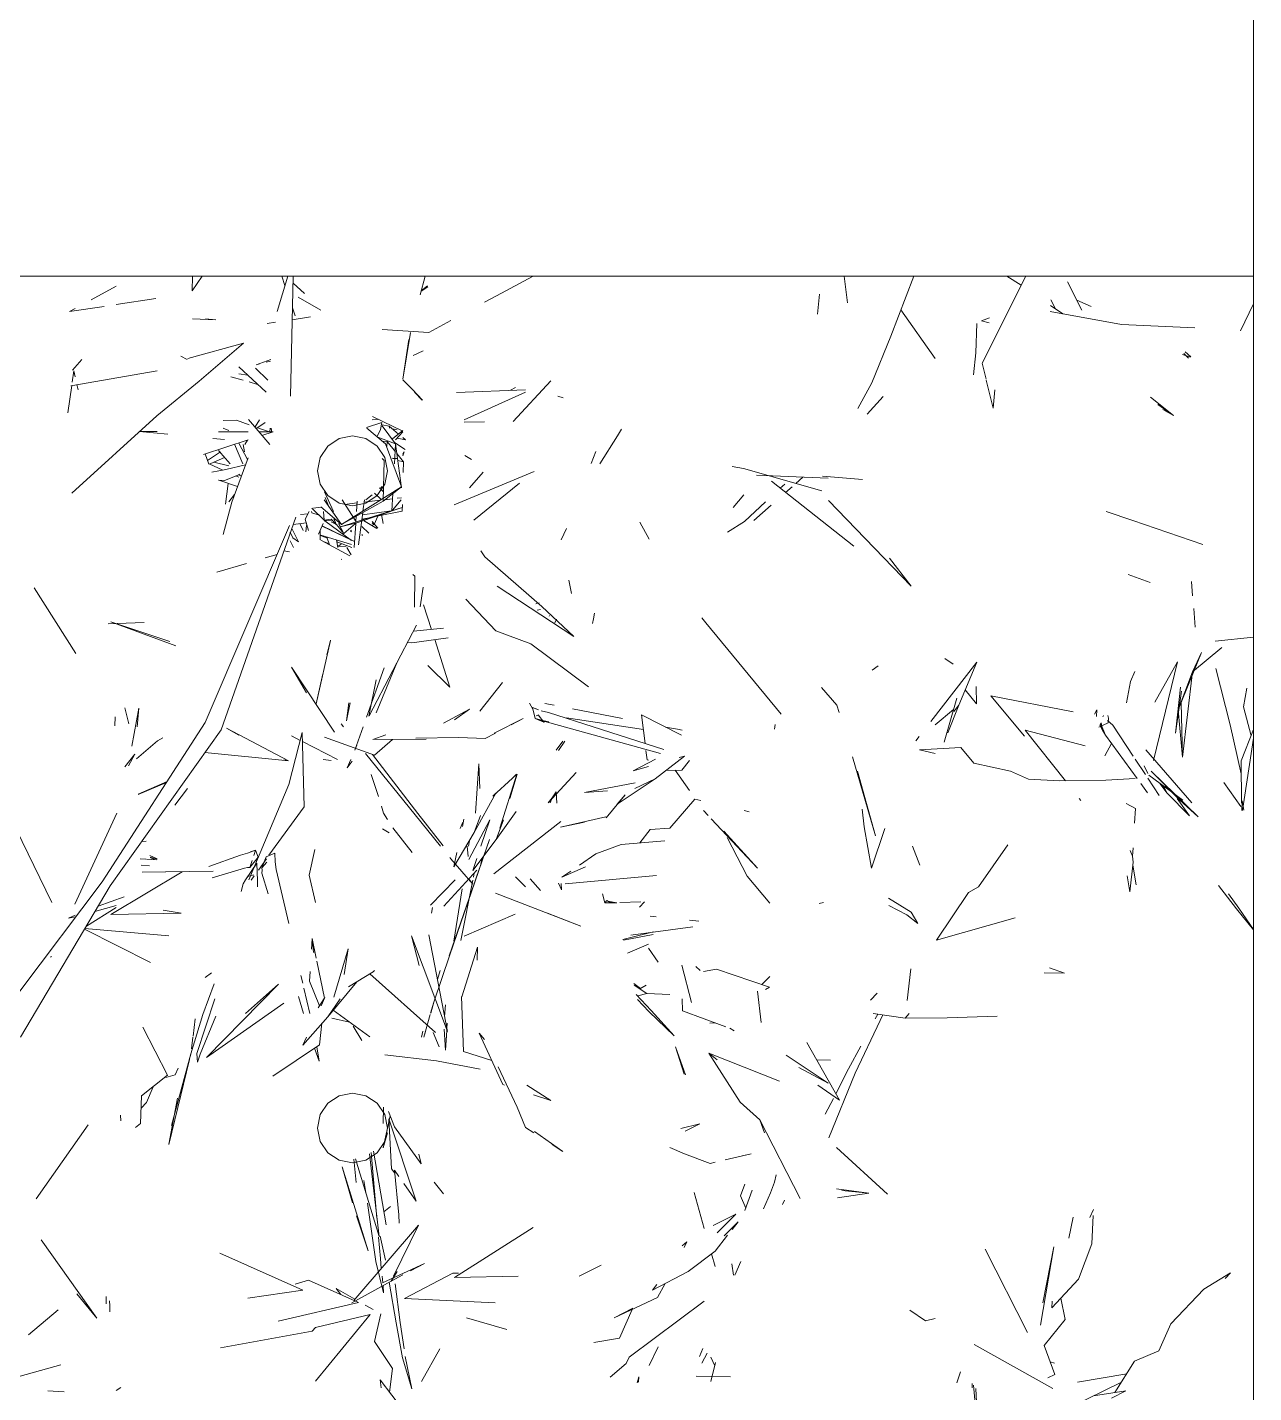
# Model space of a CAD drawing. Header units: millimetres. Extents: x -67152 to -48359, y -6192 to 21191.
# Drawn here: x -64975.1 to -64803.6, y 2188.3 to 2379.3 of the extents above; entities that cross this region are included whole.
import ezdxf

# ---------------------------------------------------------------- set-up
doc = ezdxf.new("R2010")
doc.units = ezdxf.units.MM
for name, color, linetype, lineweight in [('G-IMPT', 8, 'Continuous', 9), ('I-FURN', 30, 'Continuous', 9), ('L-PLNT', 71, 'Continuous', 9)]:
    doc.layers.add(name, color=color, linetype=linetype, lineweight=lineweight)

# ---------------------------------------------------------------- blocks, each defined once
blk = doc.blocks.new('PM_001 - PM_001-3564975-Nivel 1 Oficinas')
at = {"layer": 'I-FURN'}
for p, q in [((1578.57, -1900), (1578.57, 400)), ((1850, -1400), (1578.57, -1400))]:
    blk.add_line(p, q, dxfattribs=at)
blk = doc.blocks.new('JARDIN VERTICAL_02 - JARDIN VERTICAL_02-V27-Nivel 1 Oficinas')
at = {"layer": 'G-IMPT'}
for p, q in [((-198.73, 88.13), (-202.49, 89.98)), ((-155.29, 84.62), (-155.86, 89.98)), ((-142.93, 89.98), (-138.57, 88.24)), ((-141.73, 89.98), (-131.63, 88.43)), ((-114.95, 89.98), (-117.96, 87.9)), ((-114.91, 89.98), (-117.86, 87.57)), ((-146.13, 88.54), (-148.74, 89.02)), ((-146.13, 88.54), (-142.04, 89.63)), ((-143.62, 86.68), (-136.73, 88.25)), ((-132.64, 88.29), (-138.57, 88.24)), ((-132.16, 88.17), (-135.55, 85.83)), ((-131.66, 88.62), (-132.95, 88.36)), ((-131.62, 88.33), (-132.95, 88.36)), ((-117.96, 87.9), (-119.94, 86.47)), ((-151.49, 84.71), (-143.62, 86.68)), ((-117.86, 87.57), (-121.11, 85.05)), ((-64.64, 83.01), (-66.93, 86.74)), ((-66.93, 86.74), (-66.15, 85.98)), ((-151.02, 81.44), (-154.41, 85.54)), ((-172.18, 73.09), (-168.83, 82.87)), ((-151.02, 81.44), (-153.71, 82.7)), ((-153.71, 82.7), (-145.7, 79.42)), ((-130.73, 82.24), (-137.11, 75.66)), ((-133.09, 79.61), (-130.73, 82.24)), ((-64.64, 83.01), (-59.78, 78.42)), ((-199.61, 71.52), (-199.13, 81.73)), ((-195.09, 81.21), (-195.8, 80.41)), ((-195.09, 81.21), (-195.8, 80.41)), ((-194.9, 80.85), (-195.57, 80.21)), ((-195.39, 80.05), (-195.05, 81.14)), ((-161.66, 81.44), (-163.64, 81.27)), ((-157.27, 81.81), (-159.87, 81.59)), ((-139.06, 80.04), (-151.02, 81.44)), ((-151.02, 81.44), (-145.7, 79.42)), ((-140.08, 74.91), (-132.67, 81.32)), ((-134.08, 77.83), (-130.88, 81)), ((-130.88, 81), (-133.29, 79.26)), ((-189.43, 75.53), (-186.9, 78.76)), ((-188.4, 76.56), (-186.9, 78.76)), ((-187.73, 77.27), (-186.9, 78.76)), ((-138.6, 75.95), (-152.39, 79.33)), ((-146.77, 76.18), (-152.39, 79.33)), ((-148.85, 79.77), (-142.45, 79.07)), ((-148.3, 79.91), (-142.45, 79.07)), ((-139.06, 80.04), (-146.68, 79.85)), ((-146.68, 79.53), (-145.7, 79.42)), ((-139.06, 80.04), (-145.7, 79.42)), ((-133.09, 79.61), (-137.11, 75.66)), ((-133.04, 80.06), (-136.57, 75.31)), ((-133.95, 78.83), (-133.09, 79.61)), ((-56.03, 76.72), (-59.78, 78.42)), ((-136.12, 75.18), (-133.71, 76.76)), ((-134.08, 77.83), (-135.4, 76.88)), ((-134.08, 77.83), (-135.15, 77.22)), ((-135.06, 77.35), (-134.08, 77.83)), ((-54.55, 73.33), (-56.03, 76.72)), ((-164.61, 72.41), (-163.53, 75.51)), ((-138.78, 73.43), (-136.64, 74.84)), ((-137.84, 74.65), (-136.78, 75.18)), ((-135.37, 74.2), (-134.1, 75.13)), ((-173.43, 69.36), (-172.18, 73.09)), ((-151.08, 73.38), (-149.66, 72.74)), ((-149.66, 72.74), (-146.68, 72.18)), ((-143.53, 70.3), (-139.22, 73.14)), ((-142.14, 69.26), (-136.08, 73.69)), ((-135.85, 69.3), (-136.09, 73.42)), ((-132.58, 72.17), (-131.88, 73.44)), ((-129.82, 73.31), (-131.88, 73.44)), ((-125.24, 73.03), (-126.41, 73.11)), ((-126.03, 72.71), (-125.24, 73.03)), ((-124.4, 73.14), (-125.24, 73.03)), ((-124.4, 73.14), (-120.21, 72.67)), ((-123.98, 73.09), (-121.2, 73.54)), ((-120.21, 72.67), (-122.47, 72.29)), ((-54.55, 73.33), (-50.18, 70.58)), ((-201.42, 61.51), (-199.61, 71.52)), ((-51.62, 65.35), (-52.79, 72.23)), ((-48.03, 64.16), (-51.62, 71.49)), ((-49.39, 70.09), (-50.4, 72.09)), ((-50.4, 72.09), (-49.74, 67.6)), ((-144.72, 68.87), (-144.91, 68.98)), ((-144.55, 69.7), (-144.89, 69.58)), ((-143.88, 69.61), (-144.55, 69.7)), ((-144.22, 69.55), (-143.89, 69.92)), ((-144.22, 69.55), (-144.09, 69.69)), ((-143.9, 68.65), (-142.87, 68.86)), ((-143.89, 69.92), (-143.53, 70.3)), ((-143.88, 69.61), (-143.26, 68.32)), ((-143.61, 68.64), (-142.14, 69.26)), ((-142.87, 68.86), (-143.61, 68.64)), ((-143.54, 68.48), (-142.87, 68.86)), ((-142.14, 69.26), (-143.34, 68.67)), ((-142.87, 68.86), (-142.14, 69.26)), ((-139.26, 69.18), (-140.97, 70.12)), ((-135.85, 69.3), (-135.75, 62.81)), ((-202.11, 67.26), (-203.03, 65.24)), ((-145.1, 67.71), (-145.68, 68.05)), ((-145.68, 68.05), (-144.77, 67.98)), ((-143.54, 68.48), (-143.9, 68.65)), ((-143.9, 68.65), (-143.61, 68.64)), ((-143.61, 68.64), (-143.34, 68.67)), ((-143.28, 68.63), (-143.54, 68.48)), ((-74.67, 67.06), (-75.79, 67.56)), ((-70.98, 67.37), (-74.97, 67.53)), ((-70.98, 67.37), (-66.04, 65.5)), ((-205.56, 63.93), (-201.62, 65.97)), ((-142.83, 58.03), (-140.65, 66.42)), ((-133.31, 65.59), (-133.01, 65.83)), ((-62.01, 61.75), (-66.04, 65.5)), ((-202.28, 61.57), (-201.1, 63.28)), ((-147.65, 53.24), (-145.43, 64.74)), ((-142.83, 58.03), (-135.76, 63.65)), ((-108.85, 63.54), (-109.59, 61.43)), ((-108.9, 60.68), (-108.85, 63.54)), ((-71.78, 64.13), (-74.72, 64.74)), ((-60.39, 63.62), (-63.37, 63.01)), ((-60.39, 63.62), (-56.74, 60.7)), ((-203.04, 61.63), (-201.8, 62.27)), ((-135.99, 58.47), (-135.75, 62.81)), ((-59.61, 60.16), (-70.56, 62.05)), ((-70.56, 62.05), (-62.75, 60.49)), ((-62.96, 61.81), (-62.01, 61.75)), ((-50.75, 61.9), (-56.91, 50.88)), ((-56.74, 60.7), (-52.72, 62.19)), ((-54.27, 62.15), (-54.47, 61.54)), ((-52.72, 62.19), (-52.23, 61.18)), ((-194.22, 52), (-206.38, 58.1)), ((-205.1, 57.46), (-206.38, 55.46)), ((-142.01, 57.92), (-147.65, 53.24)), ((-137.12, 55.97), (-135.99, 58.47)), ((-58.56, 58.37), (-70.25, 52.44)), ((-137.12, 55.97), (-138.23, 50.83)), ((-120.91, 51.51), (-126.79, 55.62)), ((-113.45, 45.63), (-116.6, 56.63)), ((-191.82, 52.58), (-187.92, 53.54)), ((-190.48, 53.76), (-187.92, 53.54)), ((-102.62, 47.14), (-102.84, 54.09)), ((-200.54, 53.02), (-200.1, 51.91)), ((-199.85, 53), (-200.1, 51.91)), ((-194.22, 52), (-191.98, 52.55)), ((-199.77, 51.25), (-195.64, 51.12)), ((-195.64, 51.12), (-192.57, 50.8)), ((-144.07, 44.84), (-152.35, 51.25)), ((-146.33, 48.73), (-152.35, 51.25)), ((-148.94, 51.15), (-146.52, 51.22)), ((-148.51, 49.64), (-146.52, 51.22)), ((-138.23, 50.83), (-140.45, 49.03)), ((-120.16, 50.08), (-120.91, 51.51)), ((-120.16, 50.08), (-113.45, 45.63)), ((-50.82, 50.62), (-51.46, 50.63)), ((-45.05, 51.37), (-51.2, 50.81)), ((-45.07, 51.4), (-50.76, 51.12)), ((-152.88, 46.8), (-152.1, 47.97)), ((-141.19, 46.71), (-147.32, 48.48)), ((-142.46, 47.21), (-146.33, 48.73)), ((-146.33, 48.73), (-145.47, 48.05)), ((-143.58, 45.42), (-145.75, 48.02)), ((-140.45, 49.03), (-140.12, 43.23)), ((-53.09, 48.98), (-51.55, 48.45)), ((-102.62, 47.14), (-102.57, 41.23)), ((-201.68, 40.66), (-194.84, 45.42)), ((-139.57, 45.42), (-140.12, 43.23)), ((-60.22, 44.1), (-61.69, 41.88)), ((-60.22, 44.1), (-60.52, 45.42)), ((-197.96, 39.22), (-206.38, 42.47)), ((-174.99, 30.54), (-163.02, 42.08)), ((-163.02, 42.08), (-166.9, 39.04)), ((-141.36, 42.74), (-141.98, 43.22)), ((-126.62, 42.28), (-123.97, 43.29)), ((-117.39, 42.1), (-119.33, 38.92)), ((-115.82, 43.02), (-117.39, 42.1)), ((-115.82, 43.02), (-117.02, 41.48)), ((-117.02, 41.48), (-118.32, 38.95)), ((-109.46, 42.02), (-105.02, 41.51)), ((-102.57, 41.23), (-103.23, 41.78)), ((-102.57, 41.23), (-103.22, 36.79)), ((-197.96, 39.22), (-191.43, 36.58)), ((-123.53, 36.54), (-129.09, 38.42)), ((-77.91, 38.75), (-84.48, 31.64)), ((-191.43, 36.58), (-187.88, 34.63)), ((-187.06, 35.92), (-189.52, 38.18)), ((-151.85, 37.48), (-151.23, 36.65)), ((-139.13, 33.88), (-128.09, 37.11)), ((-128.09, 37.11), (-137.12, 34.59)), ((-129.34, 35.49), (-123.53, 36.54)), ((-106.06, 37.31), (-105.08, 36.4)), ((-102.48, 37.07), (-103.13, 37.4)), ((-102.21, 37.73), (-103.03, 38.1)), ((-94.86, 34.24), (-102.21, 37.73)), ((-177.9, 35.28), (-178.4, 29.68)), ((-129.34, 35.49), (-131.8, 35.21)), ((-95.47, 33.32), (-98.65, 35.02)), ((-78.06, 36.18), (-78.7, 31.66)), ((-78.06, 36.18), (-78.46, 32.38)), ((-77.42, 31.77), (-78.06, 36.18)), ((-202.63, 33.18), (-206.38, 32.69)), ((-168.61, 34.07), (-177.67, 22.53)), ((-91.99, 31.53), (-95.47, 33.32)), ((-85.83, 30.57), (-94.86, 34.24)), ((-146.34, 31.7), (-148.83, 29.56)), ((-145.34, 32.01), (-146.34, 31.7)), ((-91.07, 32.05), (-99.13, 27.47)), ((-96.7, 30.79), (-96.73, 28.83)), ((-93.2, 29.02), (-91.07, 32.05)), ((-89.14, 30.07), (-91.34, 31.2)), ((-201.04, 28.99), (-203.87, 29.25)), ((-179.44, 18.64), (-176.35, 29.57)), ((-178.54, 20.47), (-178.11, 30.48)), ((-118.72, 29.83), (-118.62, 29.22)), ((-93.44, 30.49), (-97.37, 24.62)), ((-95.67, 26.35), (-93.44, 30.49)), ((-178.26, 26.95), (-177.37, 25.95)), ((-176.9, 25.42), (-176.11, 24.52)), ((-88.33, 20.9), (-77.31, 26.58)), ((-176.69, 23.78), (-177.28, 24.42)), ((-157.86, 13.36), (-145.1, 23.89)), ((-143.63, 23.07), (-142.98, 22.96)), ((-97.68, 13.77), (-93.72, 23.65)), ((-80.63, 23.22), (-79.6, 22.98)), ((-79.6, 22.98), (-78.1, 22.4)), ((-77.09, 24.38), (-76.49, 24.08)), ((-172.07, 18.78), (-174.78, 21.72)), ((-174.33, 22.51), (-172.19, 20.1)), ((-122.43, 19.14), (-118.63, 22.33)), ((-109.43, 14.88), (-106.91, 22.27)), ((-107.27, 21.19), (-108.41, 22.33)), ((-106.57, 21.72), (-106.91, 22.27)), ((-106.32, 20.58), (-101.93, 21.11)), ((-88.33, 20.9), (-86.51, 21.56)), ((-78.1, 22.4), (-75.9, 21.44)), ((-131.6, 18.74), (-131.44, 19.42)), ((-130.46, 14.11), (-123.55, 20.61)), ((-123.55, 20.61), (-128.73, 15.9)), ((-122.43, 19.14), (-127.82, 16.37)), ((-90.8, 18.18), (-88.33, 20.9)), ((-83.3, 18.47), (-83.59, 19.69)), ((-82.76, 16.06), (-83.59, 19.69)), ((-78.5, 19.85), (-75.64, 18.84)), ((-179.44, 18.64), (-179.74, 17.06)), ((-174, 17.17), (-175.8, 18.67)), ((-170.55, 16.41), (-172.07, 18.78)), ((-100.79, 17.32), (-101.16, 16.7)), ((-90.8, 18.18), (-97.68, 13.77)), ((-77.7, 18.23), (-79.31, 18.82)), ((-77.7, 18.23), (-75.97, 18.96)), ((-72.5, 14.93), (-75.14, 17.54)), ((-73.53, 14.39), (-75.14, 17.54)), ((-73.01, 17.05), (-74.08, 17.88)), ((-72.09, 15.95), (-74.08, 17.88)), ((-68.51, 18.25), (-66.6, 17.42)), ((-68.17, 16.99), (-66.62, 17.23)), ((-101.36, 16.15), (-103.59, 10.08)), ((-69.98, 14.66), (-72.2, 16.41)), ((-52.37, 16.82), (-52.49, 12.03)), ((-131.59, 13.05), (-130.89, 13.71)), ((-109.43, 14.88), (-109.07, 13.02)), ((-101.86, 13.93), (-101.9, 14.69)), ((-97.68, 13.77), (-96.74, 14.93)), ((-82.24, 13.95), (-83.56, 10.37)), ((-82.24, 13.95), (-82.41, 14.66)), ((-69.98, 14.66), (-67.1, 10.88)), ((-67.8, 14.66), (-69.59, 14.15)), ((-54.31, 12.81), (-55.7, 13.53)), ((-53.9, 14.61), (-55.13, 14.05)), ((-51.72, 14.08), (-54.4, 14.73)), ((-157.86, 13.36), (-158.59, 12.79)), ((-133.2, 11.85), (-133.02, 12.65)), ((-129.13, 8.31), (-133.2, 11.85)), ((-116.28, 11.06), (-116.15, 12.37)), ((-114.17, 2.86), (-115.34, 11.53)), ((-109.24, 12.58), (-109.78, 11.96)), ((-86.76, 10.47), (-87.76, 12.51)), ((-87.76, 12.51), (-87.14, 9.87)), ((-73.15, 13.15), (-78.15, 11.73)), ((-55.13, 2.64), (-62.98, 13.11)), ((-55.21, 12.47), (-56.32, 12.96)), ((-142.16, 9.96), (-145.01, 4.39)), ((-142.84, 10.05), (-142.97, 9.4)), ((-139.01, 9.66), (-139.22, 10.38)), ((-136.02, 6.28), (-139.22, 10.38)), ((-137.26, 10), (-138.59, 11.06)), ((-137.22, 7.82), (-137.26, 10)), ((-134.43, 11.06), (-137.25, 9.09)), ((-109.97, 10), (-104.73, 11.37)), ((-105.24, 10.05), (-103.59, 10.08)), ((-94.64, 10.52), (-98.54, 9.12)), ((-94.71, 10.35), (-98.54, 9.12)), ((-84.45, 8.31), (-83.56, 10.37)), ((-70.48, 10.32), (-71.28, 10.71)), ((-71.28, 10.71), (-70.69, 10.07)), ((-64.52, 5.92), (-67.1, 10.88)), ((-143.29, 7.74), (-142.97, 9.4)), ((-128.94, 5.6), (-129.13, 8.31)), ((-105.99, 5.1), (-105.89, 8.35)), ((-100.07, 8.92), (-103.64, 5.7)), ((-100.07, 8.92), (-103.51, 5.41)), ((-63.47, 6.59), (-65.45, 7.7)), ((-140.15, 7.48), (-145.33, -8.63)), ((-139.61, 7.02), (-144.1, -9.28)), ((-137.15, 3.22), (-138.79, 6.32)), ((-134.69, 3.44), (-136.02, 6.28)), ((-136.02, 6.28), (-132.48, 0.95)), ((-127.37, 7.62), (-126.87, 1.54)), ((-121.33, -6.31), (-122.52, 6.47)), ((-116.81, 5.6), (-116.73, 6.42)), ((-113.58, 1.78), (-114.62, 6.05)), ((-113.45, 1.87), (-114.26, 6.02)), ((-112.33, 5.34), (-110.39, 6.68)), ((-65.3, 6.53), (-64.52, 5.92)), ((-63.47, 6.59), (-60.61, 0.54)), ((-56.58, 6.69), (-53.95, 5.45)), ((-169.59, 5.44), (-171.94, 4.14)), ((-140.99, 4.87), (-145.01, 4.39)), ((-144.58, -6.12), (-142.94, 4.64)), ((-138.69, 5.14), (-140, 4.98)), ((-138.64, 5.34), (-138.69, 5.14)), ((-137.15, 3.22), (-137.76, 5.34)), ((-128.94, 5.6), (-127.08, 4.15)), ((-118.08, 4.09), (-118.84, 4.81)), ((-118.72, 1.32), (-118.82, 4.29)), ((-111.65, 2.4), (-112.91, 5.34)), ((-107.4, 3.31), (-106.69, 4.22)), ((-107.17, 3.36), (-105.99, 5.1)), ((-106.64, 4.14), (-107.16, 5.03)), ((-105.99, 5.1), (-105.66, 3.84)), ((-103.64, 5.7), (-105.88, 3.64)), ((-103.51, 5.41), (-105.19, 3.79)), ((-51.61, 3.96), (-52.37, 4.01)), ((-52.37, 4.01), (-51.54, 3.77)), ((-134.11, -3.6), (-135.48, 3.5)), ((-133.81, 2.07), (-130.59, -0.55)), ((-133.81, 2.07), (-132.48, 0.95)), ((-61.98, 3.15), (-60.61, 0.54)), ((-61.81, 3.07), (-57.79, 1.27)), ((-54.24, 2.22), (-55.13, 2.64)), ((-54.24, 2.22), (-52.31, -0.03)), ((-184.04, 1.01), (-184.95, 1.56)), ((-184.04, 1.01), (-180.11, -1.45)), ((-145.84, -5.26), (-144.48, 1.69)), ((-125.54, -2.03), (-126.87, 1.54)), ((-119.04, -0.48), (-118.69, 0.1)), ((-118.93, -0.34), (-118.71, 0.94)), ((-118.69, 0.1), (-118.93, -0.34)), ((-118.71, 0.94), (-118.82, -0.16)), ((-118.69, 0.1), (-118.71, 0.94)), ((-118.7, -0.78), (-118.69, 0.1)), ((-57.79, 1.27), (-57.17, -2.29)), ((-134.37, -0.39), (-134.11, -3.6)), ((-130.71, -0.64), (-129.3, -6.97)), ((-118.7, -0.78), (-119.94, -1.07)), ((-119.04, -0.48), (-118.93, -0.34)), ((-118.7, -0.78), (-119.04, -0.48)), ((-118.93, -0.34), (-118.82, -0.16)), ((-118.7, -0.56), (-118.7, -0.78)), ((-66.46, -4.34), (-68, -1.28)), ((-180.15, -2.68), (-181.83, -2.02)), ((-159.23, -2.2), (-158.44, -2.33)), ((-158.44, -2.33), (-157.78, -2.47)), ((-148.93, -3.04), (-154.95, -11.09)), ((-129.97, -3.61), (-129.3, -6.97)), ((-125.54, -2.03), (-123.97, -4.31)), ((-123.72, -3.44), (-122.28, -6.76)), ((-163.85, -5.78), (-161.99, -5.41)), ((-163, -15.83), (-155.98, -5.1)), ((-155.98, -5.1), (-160.16, -9.59)), ((-132.67, -8.7), (-136.95, -4.76)), ((-123.14, -5.51), (-122.28, -6.76)), ((-120.05, -16.04), (-115.44, -4.1)), ((-115.44, -4.1), (-117.24, -8.79)), ((-189.33, -6.6), (-189.59, -7.31)), ((-189.33, -6.6), (-189.57, -7.32)), ((-171.09, -6.12), (-169.47, -6.88)), ((-157.85, -7.74), (-158.38, -7.52)), ((-141.32, -6.64), (-140.06, -7.57)), ((-141.29, -6.35), (-140, -7.26)), ((-132.64, -7.49), (-134.22, -7.58)), ((-133.38, -8.14), (-134.22, -7.58)), ((-122.77, -16.28), (-130.09, -6.91)), ((-121.46, -7.22), (-120.49, -6.82)), ((-120.49, -6.82), (-121.41, -6.87)), ((-86.7, -10.58), (-83.92, -6.63)), ((-84.87, -8.13), (-83.92, -6.63)), ((-186.06, -13.59), (-191.75, -8.31)), ((-158.78, -8.55), (-158.9, -8.48)), ((-146.6, -9.15), (-146.34, -7.83)), ((-145.57, -9.64), (-145.33, -8.63)), ((-145, -10.09), (-143.97, -9.29)), ((-144.47, -10.51), (-144.15, -9.25)), ((-144.47, -10.51), (-143.97, -9.29)), ((-144.29, -9.87), (-144.04, -8.6)), ((-144.29, -9.87), (-144.07, -8.97)), ((-144.29, -9.87), (-144.1, -9.28)), ((-144.07, -8.97), (-144.04, -8.6)), ((-143.97, -9.29), (-144.07, -8.97)), ((-132.67, -8.7), (-133.38, -8.14)), ((-133.38, -8.14), (-132.7, -8.39)), ((-91.02, -8.31), (-93.2, -11.69)), ((-91.83, -10.72), (-91.02, -8.31)), ((-203.64, -15.91), (-206.38, -10.78)), ((-179.06, -10.64), (-174.38, -21.81)), ((-167.11, -17.56), (-160.16, -9.59)), ((-160.53, -10.4), (-160.68, -9.94)), ((-159.65, -10.21), (-159.72, -9.74)), ((-156.75, -15.98), (-154.95, -11.09)), ((-146.65, -11.28), (-145.79, -10.82)), ((-146.02, -10.88), (-145.72, -10.05)), ((-146.02, -10.88), (-145.84, -10.37)), ((-144.47, -10.51), (-146.02, -10.88)), ((-144.86, -10.33), (-144.93, -10.16)), ((-144.47, -10.51), (-144.29, -9.87)), ((-122.03, -11.18), (-120.43, -9.74)), ((-87.26, -11.87), (-86.51, -10.7)), ((-66.27, -21.76), (-73.26, -10.76)), ((-190.4, -13.93), (-190.79, -13.27)), ((-190.48, -11.84), (-190.11, -21.5)), ((-190.15, -11.84), (-186.26, -20.43)), ((-177.39, -12.7), (-172.21, -19.06)), ((-143.59, -13.88), (-144.48, -12.19)), ((-142.45, -16.24), (-144.48, -12.19)), ((-133.31, -14.05), (-136.68, -13.04)), ((-136.68, -13.05), (-129.16, -15.45)), ((-136.13, -13.68), (-136.68, -13.09)), ((-127.56, -15.96), (-131.48, -13.17)), ((-122.33, -13.25), (-120.94, -11.84)), ((-117.09, -13.28), (-114.03, -20.45)), ((-95.76, -15.66), (-90.09, -13.04)), ((-87.26, -11.87), (-90.09, -13.04)), ((-66.27, -21.76), (-66.47, -12.87)), ((-149.53, -15.09), (-145.52, -18.24)), ((-133.64, -16.43), (-136.13, -13.68)), ((-130.31, -14.95), (-127.56, -15.96)), ((-93.27, -15.02), (-100.48, -18.33)), ((-93.27, -15.02), (-93.2, -14.8)), ((-58.99, -14.46), (-60.62, -20.09)), ((-203.64, -15.91), (-202.74, -17.57)), ((-156.75, -15.98), (-161.2, -20.22)), ((-141.7, -17.49), (-142.45, -16.05)), ((-128.52, -19.03), (-134.04, -16.01)), ((-133.64, -16.43), (-134.04, -16.01)), ((-130.32, -16.85), (-126.63, -18.1)), ((-130.32, -16.85), (-124.77, -19.8)), ((-127.56, -15.96), (-123.24, -19.24)), ((-127.54, -16.91), (-111.26, -22.51)), ((-127.54, -16.91), (-111.43, -22.45)), ((-96.65, -16.57), (-97.9, -20.51)), ((-63.33, -28.76), (-62.75, -16.09)), ((-185.99, -17.57), (-185.94, -20.43)), ((-178.94, -17.78), (-176.77, -19.68)), ((-167.93, -18.12), (-167.11, -17.56)), ((-141.7, -17.49), (-141.81, -21.17)), ((-134.71, -18.26), (-138.12, -18.38)), ((-138.12, -18.38), (-131.23, -18.84)), ((-130.93, -18.13), (-128.52, -19.03)), ((-128.52, -19.03), (-123.73, -21.86)), ((-124.98, -17.93), (-123.85, -18.15)), ((-124.92, -18.68), (-123.24, -19.24)), ((-123.28, -18.37), (-122.2, -18.74)), ((-123.28, -18.67), (-118.23, -23.29)), ((-122.9, -19.02), (-122.27, -19.14)), ((-105.55, -20.76), (-112.5, -18.58)), ((-112.5, -18.58), (-110.69, -18.6)), ((-99.59, -17.57), (-100.48, -18.33)), ((-95.42, -18.17), (-96.58, -24.32)), ((-181.29, -20.33), (-180.7, -19.42)), ((-144.31, -21.79), (-145.77, -19.69)), ((-145.77, -19.69), (-143.83, -23.3)), ((-130.39, -20.47), (-129.39, -20.68)), ((-129.97, -20.64), (-129.09, -20.98)), ((-127.38, -19.7), (-126.63, -19.81)), ((-126.63, -20.03), (-125.17, -19.85)), ((-121.32, -19.24), (-124.85, -22.28)), ((-121.32, -19.24), (-122.05, -19.8)), ((-121.87, -19.22), (-113.42, -20.88)), ((-120.67, -20.73), (-113.35, -21.86)), ((-97.9, -20.51), (-105.61, -20.81)), ((-200.17, -22.29), (-198.5, -25.36)), ((-155.09, -27.73), (-155.79, -22.69)), ((-155.53, -24.55), (-148.87, -22.43)), ((-151.89, -25.51), (-148.87, -22.43)), ((-141.74, -27.2), (-141.81, -21.17)), ((-125.74, -21.44), (-123.73, -21.86)), ((-125.04, -22.44), (-124.85, -22.28)), ((-121.91, -21.68), (-118.39, -25.16)), ((-100.69, -22.75), (-114.21, -25.36)), ((-100.69, -22.75), (-114.07, -27.79)), ((-111.43, -22.45), (-104.79, -24.67)), ((-101.15, -22.84), (-101.85, -22.79)), ((-98.09, -23.05), (-100.83, -22.86)), ((-66.9, -22), (-66.86, -21.23)), ((-66.9, -22), (-63.33, -28.76)), ((-156.71, -27.52), (-157.1, -23.33)), ((-126.69, -23.38), (-131.19, -26.89)), ((-126.63, -23.73), (-131, -27.28)), ((-109.23, -23.77), (-107.97, -24.16)), ((-100.53, -24.45), (-108.75, -33.63)), ((-104.96, -24.62), (-104.79, -24.67)), ((-103.26, -25.11), (-104.79, -24.67)), ((-103.25, -25.12), (-104.79, -24.67)), ((-102.8, -23.16), (-104.43, -23.03)), ((-98.09, -23.05), (-101.01, -23.21)), ((-98.56, -23.91), (-100.56, -24.75)), ((-96.58, -24.32), (-97.42, -31.53)), ((-79.62, -24.64), (-77.99, -23.3)), ((-56.31, -23.82), (-51.73, -26.42)), ((-206.38, -25.9), (-203.74, -26.58)), ((-204.33, -26.43), (-205, -25.54)), ((-204.27, -26.44), (-204.88, -25.53)), ((-198.5, -25.36), (-198.93, -31.89)), ((-195.25, -27.58), (-195.91, -26.16)), ((-190.54, -27.69), (-189.04, -26.27)), ((-190.14, -27.37), (-189.01, -26.29)), ((-160.12, -26.57), (-162.86, -26.16)), ((-160.39, -26.1), (-156.95, -25)), ((-141.57, -25.75), (-141.55, -33.22)), ((-118.04, -24.84), (-117.27, -25)), ((-114.07, -27.79), (-109.91, -26.74)), ((-99.88, -26.08), (-103.06, -25.17)), ((-99.88, -26.09), (-103.06, -25.17)), ((-99.92, -26.41), (-100.72, -26.2)), ((-99.88, -26.09), (-100.68, -25.86)), ((-87.37, -30.17), (-82.19, -26.43)), ((-82.19, -26.43), (-83.52, -26.75)), ((-68.25, -25.99), (-65.53, -31.83)), ((-68.25, -25.99), (-67.21, -27.93)), ((-198.5, -27.93), (-191.96, -29)), ((-197.49, -28.17), (-191.96, -29)), ((-191.89, -29.02), (-190.54, -27.69)), ((-183.48, -28.64), (-183.8, -29.02)), ((-183.48, -28.64), (-183.8, -29.02)), ((-183.48, -28.64), (-183.71, -29.81)), ((-164.38, -27.31), (-164.64, -27.59)), ((-160.06, -27.36), (-164.38, -27.31)), ((-144.84, -33.71), (-157.53, -27.09)), ((-155.13, -28.34), (-155.09, -27.73)), ((-139.59, -34.25), (-131, -27.28)), ((-139.46, -33.26), (-131.19, -26.89)), ((-125.74, -27.72), (-129.21, -30.41)), ((-76.96, -27.13), (-88.47, -30.95)), ((-76.96, -27.13), (-79.41, -28.85)), ((-73.58, -26.83), (-66.46, -30.3)), ((-73.58, -26.83), (-63.06, -35.87)), ((-50.68, -27.75), (-55.22, -28.67)), ((-50.68, -27.75), (-55.04, -29.05)), ((-184.68, -29.02), (-186.74, -33.24)), ((-185.43, -31.89), (-182.9, -30.03)), ((-184.28, -29.6), (-185.38, -30.9)), ((-184.28, -29.6), (-185.38, -30.9)), ((-184.85, -29.8), (-185.02, -30.45)), ((-183.59, -30.45), (-184.76, -29.02)), ((-183.45, -30.05), (-184.6, -29.02)), ((-183.85, -32.52), (-182.9, -30.03)), ((-183.26, -31.2), (-181.78, -30.02)), ((-183.26, -31.2), (-181.78, -30.02)), ((-183.12, -30.19), (-182.12, -28.67)), ((-182.92, -31.43), (-176.88, -29.18)), ((-176.77, -29.18), (-182.9, -30.03)), ((-180.11, -30.18), (-182.9, -30.03)), ((-181.25, -29.02), (-181.78, -28.81)), ((-181.78, -28.84), (-181.44, -29.02)), ((-181.53, -29.02), (-181.78, -28.87)), ((-181.55, -29.84), (-180.38, -28.91)), ((-181.55, -29.84), (-180.38, -28.91)), ((-180.9, -30.45), (-180.85, -29.87)), ((-180.85, -30.45), (-180.85, -29.87)), ((-180.6, -29.71), (-180.38, -28.91)), ((-180.38, -28.91), (-178.88, -28.95)), ((-171.65, -37.57), (-176.88, -29.18)), ((-176.88, -29.18), (-174.91, -31.78)), ((-176.88, -29.18), (-174.91, -31.78)), ((-173.54, -30.54), (-175.95, -30.41)), ((-175.29, -29.82), (-175.37, -29.2)), ((-175.1, -31.51), (-175.22, -30.45)), ((-175.1, -29.24), (-173.64, -30.45)), ((-175.1, -29.24), (-173.64, -30.45)), ((-174.42, -29.07), (-173.5, -29.1)), ((-171.31, -37.74), (-174.01, -29.09)), ((-171.86, -35.45), (-174.01, -29.09)), ((-172.74, -32.87), (-173.5, -29.1)), ((-145.29, -32.75), (-152.25, -29.85)), ((-141.55, -30.46), (-139.35, -32.96)), ((-87.37, -30.17), (-89.52, -31.02)), ((-80.87, -30.14), (-81.48, -30.6)), ((-75.03, -29.56), (-81.29, -30.18)), ((-80.42, -29.57), (-81.29, -30.18)), ((-75.03, -29.56), (-73.89, -29.51)), ((-65.77, -30.64), (-67.13, -29.8)), ((-66.63, -29.02), (-65.77, -30.64)), ((-65.62, -30.9), (-59.91, -29.96)), ((-65.37, -30.09), (-60, -29.4)), ((-56.28, -28.83), (-60, -29.4)), ((-55.04, -29.05), (-59.91, -29.96)), ((-53.55, -30.45), (-57.33, -32.97)), ((-53.55, -30.45), (-50.23, -30.86)), ((-51.95, -32.18), (-47.66, -28.9)), ((-185.9, -31.95), (-184.94, -32.12)), ((-185.9, -31.95), (-185.19, -34.09)), ((-185.38, -30.9), (-185.55, -31.89)), ((-185.12, -30.86), (-185.38, -30.9)), ((-182.92, -31.43), (-185.12, -34.02)), ((-183.93, -32.61), (-184.94, -32.12)), ((-183.29, -31.86), (-183.26, -31.2)), ((-183.26, -31.2), (-182.55, -31.25)), ((-182.61, -32.58), (-181.02, -31.52)), ((-181.02, -31.52), (-179.15, -31.14)), ((-180.84, -31.89), (-180.6, -31.63)), ((-180.6, -31.63), (-174.91, -31.78)), ((-179.15, -31.14), (-177.28, -31.52)), ((-177.28, -31.52), (-175.69, -32.58)), ((-176.93, -31.89), (-176.77, -32.09)), ((-176.77, -31.92), (-176.82, -31.89)), ((-176.26, -31.74), (-176.77, -32.27)), ((-176.01, -32.99), (-175.11, -32.02)), ((-174.76, -34.41), (-175.02, -32.16)), ((-171.65, -37.57), (-174.91, -31.78)), ((-172.98, -34.65), (-173.52, -30.66)), ((-173.01, -31.97), (-171.75, -31.74)), ((-144.67, -34.08), (-151.57, -31.62)), ((-142.21, -31.38), (-141.55, -33.22)), ((-133.55, -32.42), (-136.66, -33.42)), ((-131.26, -31.69), (-132.2, -31.99)), ((-130.33, -31.14), (-131.26, -31.69)), ((-128.47, -30.92), (-129.07, -31.83)), ((-90.65, -32.58), (-89.06, -31.52)), ((-87.83, -31.77), (-90.12, -31.7)), ((-89.06, -31.52), (-87.19, -31.14)), ((-84.42, -31.77), (-88.87, -30.76)), ((-81.48, -30.6), (-88.47, -30.95)), ((-87.19, -31.14), (-85.32, -31.52)), ((-84.42, -31.77), (-86.51, -31.15)), ((-85.32, -31.52), (-83.73, -32.58)), ((-83.95, -33.13), (-73.63, -31.36)), ((-72.01, -32.34), (-83.59, -33.68)), ((-72.01, -32.34), (-82.89, -35.62)), ((-75.48, -31.68), (-76.19, -30.71)), ((-72.04, -32.16), (-68.68, -31.41)), ((-68.91, -32.15), (-71.92, -32.4)), ((-67.54, -32.02), (-68.91, -32.15)), ((-64.12, -31.69), (-68.5, -32.77)), ((-65.53, -31.82), (-66.46, -31.91)), ((-65.77, -30.64), (-62.74, -36.14)), ((-64.12, -31.69), (-65.09, -31.78)), ((-57.33, -32.97), (-61.17, -32.09)), ((-50.86, -32.02), (-51.95, -32.18)), ((-186.28, -33.32), (-186.3, -32.53)), ((-184.04, -36.03), (-183.67, -34.16)), ((-183.67, -34.16), (-182.61, -32.58)), ((-175.79, -33.32), (-175.1, -34.19)), ((-175.69, -32.58), (-174.63, -34.16)), ((-173.51, -34.58), (-175.1, -34.36)), ((-174.63, -34.16), (-174.26, -36.03)), ((-171.62, -33), (-172.81, -32.51)), ((-172.36, -34.73), (-172.56, -33.74)), ((-171.05, -32.64), (-172.18, -34.5)), ((-172.05, -33.32), (-171.12, -32.5)), ((-171.84, -33.32), (-171.62, -33)), ((-171.62, -33), (-171.55, -33.32)), ((-171.62, -33), (-171.55, -33.32)), ((-170.42, -33.78), (-171.33, -34.75)), ((-144.81, -33.77), (-149.88, -32.73)), ((-139.35, -32.96), (-141.89, -39.98)), ((-109.02, -33.18), (-109.24, -32.96)), ((-106.93, -36.59), (-109.02, -33.18)), ((-99.93, -33.61), (-103.69, -38.73)), ((-92.08, -36.03), (-91.71, -34.16)), ((-91.71, -34.16), (-90.65, -32.58)), ((-74.56, -32.63), (-83.76, -33.42)), ((-83.73, -32.58), (-82.68, -34.16)), ((-82.68, -34.16), (-82.3, -36.03)), ((-70.02, -33.85), (-81.77, -37.48)), ((-78.17, -34.19), (-79.83, -34.44)), ((-68.5, -32.77), (-76.66, -33.97)), ((-74.91, -35.5), (-70.02, -33.85)), ((-61.78, -33.15), (-62.41, -34.26)), ((-51.77, -41.22), (-61.1, -33.59)), ((-59.28, -41.21), (-61.1, -33.59)), ((-184.04, -36.03), (-183.67, -37.9)), ((-183.46, -34.75), (-183.45, -34.74)), ((-175.06, -37.5), (-172, -35.54)), ((-173.43, -35.5), (-174.89, -35.41)), ((-174.44, -37.11), (-174.64, -35.42)), ((-174.26, -36.03), (-174.63, -37.9)), ((-168.79, -35.22), (-173.32, -34.6)), ((-172.07, -35.58), (-172.79, -35.54)), ((-172.14, -39.94), (-169.38, -36.18)), ((-171.31, -37.74), (-171.86, -35.45)), ((-171.31, -37.74), (-171.86, -35.45)), ((-168.41, -35.81), (-171.75, -35.6)), ((-170.39, -37.24), (-171.75, -35.62)), ((-171.42, -40.3), (-169.3, -35.87)), ((-171.41, -40.3), (-169.42, -36.18)), ((-170.72, -36.34), (-170.82, -36.18)), ((-170.72, -36.34), (-170.62, -36.18)), ((-170.72, -36.34), (-170.62, -36.18)), ((-170.22, -34.75), (-170.08, -34.64)), ((-170.12, -40.47), (-168.84, -36.18)), ((-168.41, -36.16), (-169.21, -38.24)), ((-168.41, -36.82), (-167.4, -36.22)), ((-140.04, -35.72), (-143.34, -34.55)), ((-140.74, -35.45), (-140.04, -35.72)), ((-137.56, -36.81), (-138.77, -36.29)), ((-137.56, -36.81), (-138.53, -36.09)), ((-102.75, -39.51), (-107.65, -35.42)), ((-106.93, -36.59), (-107.65, -35.42)), ((-101.44, -35.97), (-99.41, -34.75)), ((-92.08, -36.03), (-91.71, -37.9)), ((-82.84, -35.87), (-79.57, -35.55)), ((-82.3, -36.03), (-82.68, -37.9)), ((-76.73, -36.03), (-81.77, -37.48)), ((-65.91, -42.19), (-62.77, -35.22)), ((-63.25, -35.71), (-64.74, -38.32)), ((-62.77, -35.22), (-60.18, -46.43)), ((-182.61, -39.49), (-183.67, -37.9)), ((-174.63, -37.9), (-175.69, -39.49)), ((-175.1, -40.02), (-171.65, -37.57)), ((-174.11, -40.47), (-171.65, -37.57)), ((-170.39, -37.24), (-171.75, -38.02)), ((-171.75, -37.94), (-171.31, -37.74)), ((-170.39, -37.24), (-171.65, -38.29)), ((-170.39, -37.24), (-171.65, -38.29)), ((-169.46, -38.28), (-168.41, -38.1)), ((-167.23, -36.4), (-169.45, -40.47)), ((-168.89, -37.61), (-168.54, -38.09)), ((-168.59, -36.92), (-168.54, -38.09)), ((-166.74, -37.52), (-166.76, -37.61)), ((-144.15, -36.9), (-146.68, -36.38)), ((-146.68, -36.54), (-144.15, -36.9)), ((-143.73, -37.61), (-143.34, -37.3)), ((-138.75, -38.14), (-141.26, -43.05)), ((-108.69, -37.22), (-112.26, -36.64)), ((-112.26, -36.64), (-105.49, -38.68)), ((-105.24, -37.77), (-102.75, -39.51)), ((-102.02, -36.45), (-102.54, -38.96)), ((-90.65, -39.49), (-91.71, -37.9)), ((-82.68, -37.9), (-83.73, -39.49)), ((-63.89, -37.7), (-64.74, -38.32)), ((-181.02, -40.55), (-182.61, -39.49)), ((-175.69, -39.49), (-177.28, -40.55)), ((-176.2, -39.96), (-173.43, -38.7)), ((-175.4, -39.89), (-174.25, -39.42)), ((-173.9, -41.74), (-172.25, -40.02)), ((-173.9, -41.74), (-172.25, -40.02)), ((-173.43, -40.08), (-172.25, -40.02)), ((-171.62, -38.35), (-172.44, -38.59)), ((-172.43, -38.68), (-171.62, -38.35)), ((-172.25, -40.02), (-172.38, -39.04)), ((-171.62, -38.35), (-172.36, -39.04)), ((-172.24, -39.04), (-172.13, -40)), ((-171.75, -38.58), (-172.01, -39.04)), ((-169.73, -39.59), (-170.08, -40.53)), ((-169.87, -39.64), (-168.8, -39.28)), ((-169.26, -40.13), (-168.98, -39.34)), ((-153.37, -39.62), (-155.44, -39.14)), ((-155.42, -39.14), (-146.53, -41.11)), ((-142.56, -38.56), (-151.67, -44.57)), ((-138.62, -39.03), (-138.74, -40.17)), ((-110.55, -41.03), (-105.36, -39.96)), ((-105.46, -39.9), (-104.28, -40.45)), ((-105.46, -39.9), (-104, -40.87)), ((-102.75, -39.51), (-98.8, -43.01)), ((-89.06, -40.55), (-90.65, -39.49)), ((-83.73, -39.49), (-85.32, -40.55)), ((-201.61, -40.47), (-203.42, -43.64)), ((-200.27, -44.48), (-200.66, -41.93)), ((-179.15, -40.92), (-181.02, -40.55)), ((-177.28, -40.55), (-179.15, -40.92)), ((-173.93, -41.52), (-174.05, -40.47)), ((-173.43, -41.79), (-173.28, -41.74)), ((-173.28, -41.74), (-172.93, -40.72)), ((-170.28, -40.78), (-171.75, -40.16)), ((-170.84, -40.55), (-169.48, -40.57)), ((-150.74, -40.19), (-146.53, -41.11)), ((-126.15, -41.3), (-122.55, -42.11)), ((-118.72, -41.2), (-122.55, -42.11)), ((-113.7, -41.68), (-110.93, -41.11)), ((-113.7, -41.68), (-111.56, -41.28)), ((-111.73, -41.48), (-113.7, -41.68)), ((-113.7, -41.68), (-112.19, -41.78)), ((-109.1, -41.98), (-107.74, -42.08)), ((-104.29, -40.67), (-107.74, -42.08)), ((-103.23, -42.02), (-106.74, -42.85)), ((-101.84, -40.32), (-98.82, -40.68)), ((-98.82, -40.68), (-94.46, -47.17)), ((-96.53, -40.7), (-98.57, -41.04)), ((-96.53, -40.7), (-98.36, -41.36)), ((-87.19, -40.92), (-89.06, -40.55)), ((-85.32, -40.55), (-87.19, -40.92)), ((-59.28, -41.21), (-58.77, -41.68)), ((-56.44, -54.49), (-58.77, -41.68)), ((-205.37, -44.35), (-203.93, -42.76)), ((-173.43, -42.1), (-172.38, -42.67)), ((-173.13, -42.26), (-173.03, -43.34)), ((-172.38, -42.67), (-170.79, -42.19)), ((-171.84, -42.5), (-171.63, -44.35)), ((-171.75, -43.42), (-170.78, -42.93)), ((-170.59, -42.58), (-171.47, -42.48)), ((-171.05, -44.55), (-169.21, -43.61)), ((-169.76, -44.39), (-169.2, -43.62)), ((-151.67, -44.57), (-148.09, -42.49)), ((-132.12, -42.81), (-142.53, -43.08)), ((-135.23, -44.94), (-142.53, -43.08)), ((-141.42, -43.36), (-142.04, -44.58)), ((-132.12, -42.81), (-125.34, -47.73)), ((-108.53, -43.26), (-107.45, -43.01)), ((-103.23, -42.9), (-105.61, -43.61)), ((-99.88, -42.5), (-98.8, -43.01)), ((-64.52, -43), (-69.69, -54.59)), ((-65.91, -42.19), (-65.35, -44.07)), ((-64.52, -43), (-63.39, -50.69)), ((-206.38, -44.33), (-189.6, -44.74)), ((-206.38, -45.08), (-201.41, -46.6)), ((-206.38, -45.94), (-205.05, -45.49)), ((-201.94, -44.44), (-200.83, -44.06)), ((-142.88, -54.43), (-172.65, -43.99)), ((-143.91, -56.67), (-171.47, -44.88)), ((-169.76, -44.39), (-170.55, -44.77)), ((-168.42, -44.32), (-169.34, -44.77)), ((-167.94, -45.64), (-167.8, -44.88)), ((-138.54, -44.99), (-143.13, -53.69)), ((-138.54, -44.99), (-139.71, -56.68)), ((-138.69, -45.67), (-138.54, -44.99)), ((-135.23, -44.94), (-121.89, -50.56)), ((-123.34, -46.7), (-115.79, -44.95)), ((-97.06, -56.47), (-104.66, -45.66)), ((-199.73, -47.99), (-199.92, -46.8)), ((-193.98, -49.54), (-194.71, -47.49)), ((-194.33, -48.13), (-194.49, -47.52)), ((-186.34, -50.61), (-182.8, -47.63)), ((-185.12, -47.43), (-184.48, -47.35)), ((-185.12, -47.58), (-184.6, -47.63)), ((-185.12, -49.19), (-184.59, -47.66)), ((-184.59, -49.07), (-184.59, -47.15)), ((-184.08, -48.71), (-184.59, -47.15)), ((-166.95, -48.26), (-167.44, -46.6)), ((-125.64, -46.9), (-124.43, -46.85)), ((-125.12, -48.12), (-125.64, -46.9)), ((-124.43, -46.85), (-123.34, -46.7)), ((-97.06, -56.47), (-107.3, -46.38)), ((-107.3, -46.38), (-103.23, -51)), ((-193.98, -49.54), (-194.1, -49.07)), ((-193.67, -51.93), (-190.14, -48.14)), ((-191.81, -47.89), (-193.48, -49.62)), ((-191.23, -49.32), (-191.57, -50.5)), ((-185.28, -49.65), (-186.27, -49.07)), ((-185.91, -48.25), (-185.12, -49.44)), ((-125.09, -49.22), (-126.05, -49.63)), ((-125.33, -49.86), (-126.05, -49.63)), ((-126.05, -49.63), (-125.81, -50.31)), ((-126.05, -49.63), (-125.65, -50.72)), ((-125.12, -48.12), (-123.6, -48.73)), ((-125.09, -49.22), (-123.65, -50.39)), ((-124.85, -48.08), (-123.28, -49.21)), ((-124.39, -48.02), (-123.6, -48.73)), ((-124.24, -49.44), (-121.78, -49.35)), ((-124.24, -49.44), (-121.93, -50.99)), ((-123.6, -48.73), (-123.28, -48.7)), ((-123.6, -48.73), (-123.45, -48.72)), ((-123.28, -48.7), (-122.84, -48.73)), ((-122.84, -48.73), (-119.94, -47.86)), ((-122.77, -49.39), (-122.43, -49.37)), ((-121.78, -49.35), (-120.93, -49.35)), ((-191.67, -57.48), (-196.99, -51.31)), ((-194.84, -59.09), (-196.99, -51.31)), ((-192.52, -50.7), (-192.72, -51.93)), ((-191.81, -51.36), (-192.29, -53.06)), ((-186.21, -52.28), (-185.59, -50.52)), ((-184.6, -54.79), (-184.59, -50.62)), ((-181.44, -56.89), (-183.45, -50.66)), ((-182.82, -51.09), (-183.43, -50.73)), ((-180.74, -50.71), (-183.01, -51.93)), ((-182.85, -52.53), (-180.11, -51.38)), ((-181.78, -51.17), (-182.8, -51.36)), ((-180.97, -50.62), (-174.77, -52.94)), ((-179.33, -53.78), (-179.97, -51)), ((-164.96, -55.03), (-166.19, -50.85)), ((-125.65, -50.72), (-125.37, -51.72)), ((-123.65, -50.39), (-124.6, -50.09)), ((-123.65, -50.39), (-123.65, -50.6)), ((-123.65, -50.39), (-123.65, -50.72)), ((-123.65, -50.72), (-123.53, -51.13)), ((-123.53, -51.13), (-122.21, -55.66)), ((-122.62, -49.89), (-122.4, -50.67)), ((-122.48, -49.8), (-121.86, -50.24)), ((-122.4, -50.67), (-122.24, -50.78)), ((-121.93, -50.99), (-121.37, -51.36)), ((-121.37, -51.36), (-120.3, -51.61)), ((-186.17, -54.14), (-186.21, -52.28)), ((-185.12, -54.13), (-184.79, -53.36)), ((-181.98, -54.79), (-180.11, -53.17)), ((-180.34, -55.44), (-179.85, -53.36)), ((-178.68, -51.93), (-178.44, -51.72)), ((-177.79, -53.97), (-178.56, -51.93)), ((-178.44, -52.39), (-178.23, -51.93)), ((-177.81, -54.72), (-176.93, -52.13)), ((-177.38, -53.45), (-174.45, -53.81)), ((-175.82, -52.54), (-174.8, -53.36)), ((-170.23, -54.12), (-174.77, -52.94)), ((-142.15, -51.93), (-143.13, -53.69)), ((-125.37, -51.72), (-123.78, -56.14)), ((-200.27, -55.17), (-200.4, -58.43)), ((-200.39, -56.6), (-200.27, -55.17)), ((-183.67, -55.59), (-183.51, -53.94)), ((-181.78, -54.51), (-180.59, -56.32)), ((-181, -53.94), (-180.34, -55.44)), ((-180.11, -56.1), (-179.25, -54.2)), ((-178.94, -55.73), (-179.33, -53.78)), ((-177.81, -54.79), (-177.79, -53.97)), ((-121.09, -69.92), (-142.88, -54.43)), ((-97.62, -57.8), (-105.24, -55.29)), ((-97.51, -57.36), (-102.83, -55.16)), ((-206.38, -57.08), (-204.32, -58.48)), ((-180.08, -56.14), (-181.52, -56.64)), ((-180.34, -55.44), (-180.11, -55.94)), ((-121.65, -71.04), (-143.91, -56.67)), ((-123.11, -55.55), (-122.98, -65.44)), ((-108.27, -56.67), (-108.92, -55.76)), ((-103.08, -56.97), (-107.34, -55.41)), ((-97.56, -58.65), (-103.08, -56.97)), ((-204.32, -58.48), (-206.38, -58.42)), ((-194.7, -59.16), (-195.18, -60.05)), ((-186.83, -63.43), (-191.67, -57.48)), ((-134.71, -59.13), (-132.37, -60.9)), ((-102.47, -58.03), (-100.02, -58.34)), ((-102.47, -58.03), (-100.03, -58.34)), ((-99.88, -58.36), (-98.25, -58.56)), ((-97.56, -58.65), (-97.71, -58.62)), ((-87.54, -61.38), (-97.71, -58.62)), ((-96.4, -57.71), (-97.62, -57.8)), ((-97.56, -58.65), (-87.54, -61.38)), ((-96.4, -57.71), (-97.51, -57.36)), ((-90.05, -60.48), (-96.76, -58.85)), ((-156.28, -65.19), (-154.67, -60.77)), ((-117.05, -69.83), (-123.05, -59.89)), ((-117.66, -62.53), (-117.26, -60.03)), ((-117.05, -69.83), (-117.26, -60.03)), ((-94.65, -60.83), (-95.57, -60.44)), ((-94.65, -60.83), (-94.27, -62.17)), ((-84.93, -61.75), (-91.35, -60.51)), ((-90.05, -60.48), (-84.9, -61.72)), ((-184.62, -65.86), (-184.25, -61.89)), ((-156.43, -65.11), (-155.24, -61.6)), ((-141.34, -63.33), (-141.8, -62.55)), ((-135.69, -61.97), (-133.92, -66.01)), ((-133.87, -66.01), (-135.55, -62.06)), ((-123.05, -62.2), (-122.98, -65.44)), ((-115.11, -73.46), (-114.09, -61.73)), ((-94.56, -61.91), (-101.29, -65.39)), ((-91.71, -65.57), (-94.56, -61.91)), ((-202.4, -69.11), (-203.25, -63.53)), ((-191.05, -75.44), (-193.14, -63.38)), ((-186.83, -63.43), (-176.03, -75.31)), ((-184.63, -65.85), (-184.63, -63.38)), ((-138.85, -66.24), (-141.34, -63.33)), ((-127.28, -65.52), (-127.34, -64.9)), ((-124.86, -63.38), (-125.33, -64.4)), ((-124.82, -63.38), (-125.09, -64.34)), ((-125.02, -64.33), (-124.74, -63.73)), ((-124.73, -63.46), (-124.8, -64.87)), ((-123.86, -64.44), (-123.97, -65.62)), ((-115.01, -73.52), (-110.35, -64.32)), ((-92.94, -63.94), (-90.75, -64.84)), ((-89.95, -65.62), (-90.75, -64.84)), ((-158.01, -69.84), (-156.43, -65.11)), ((-158.01, -69.84), (-156.28, -65.19)), ((-157.74, -70.23), (-157.93, -65.19)), ((-145.92, -65.94), (-140.6, -66.89)), ((-145.92, -65.94), (-143.34, -66.16)), ((-137.86, -67.38), (-139.49, -66.49)), ((-137.72, -67.91), (-139.49, -66.49)), ((-124.8, -64.97), (-124.84, -65.74)), ((-87.82, -65.69), (-91.71, -65.57)), ((-87.82, -65.69), (-87.28, -66.41)), ((-143.73, -67.34), (-145.96, -67.91)), ((-118.23, -71.61), (-119.53, -67.99)), ((-88.97, -68.5), (-88.19, -68.44)), ((-50.45, -69.11), (-50.88, -68.45)), ((-203.06, -72.61), (-204.96, -69.11)), ((-143.48, -69.3), (-144.71, -69.23)), ((-118.51, -74.9), (-131.24, -69)), ((-99.88, -82.46), (-121.09, -69.92)), ((-117.47, -72.06), (-118.31, -69.11)), ((-118.04, -69.11), (-115.45, -73.26)), ((-63.61, -70.48), (-62.6, -70.52)), ((-63.01, -70.05), (-62.31, -70)), ((-62.31, -70), (-61.48, -69.97)), ((-201.42, -75.63), (-202.15, -70.77)), ((-106.35, -82.57), (-121.65, -71.04)), ((-71.54, -79.59), (-60.6, -71.81)), ((-60.6, -71.81), (-63.98, -74.58)), ((-193.21, -75.21), (-194.69, -73.91)), ((-190.45, -74.41), (-191.2, -74.58)), ((-77.29, -80.3), (-87.65, -73)), ((-201.42, -75.63), (-201.85, -74.83)), ((-192.31, -74.83), (-193.11, -75.02)), ((-191.53, -75.24), (-193.11, -75.02)), ((-187.26, -75.84), (-191.07, -75.3)), ((-162.78, -80.56), (-153.56, -74.75)), ((-116.54, -75.78), (-116.97, -74.83)), ((-116.54, -75.78), (-116.75, -74.83)), ((-50.28, -76.35), (-50.4, -78.66)), ((-118.73, -78.09), (-130.71, -83.92)), ((-111.11, -78.3), (-111.2, -78.14)), ((-61.76, -77.19), (-58.24, -81.36)), ((-51.67, -85.41), (-54.07, -76.82))]:
    blk.add_line(p, q, dxfattribs=at)

msp = doc.modelspace()

# ---------------------------------------------------------------- block references
at = {"layer": 'I-FURN', "rotation": 180}
msp.add_blockref('PM_001 - PM_001-3564975-Nivel 1 Oficinas', (-63225.04, 944.53), dxfattribs=at)
at = {"layer": 'L-PLNT', "rotation": 269.9999999999999}
msp.add_blockref('JARDIN VERTICAL_02 - JARDIN VERTICAL_02-V27-Nivel 1 Oficinas', (-64893.59, 2138.15), dxfattribs=at)

doc.saveas('drawing.dxf')
